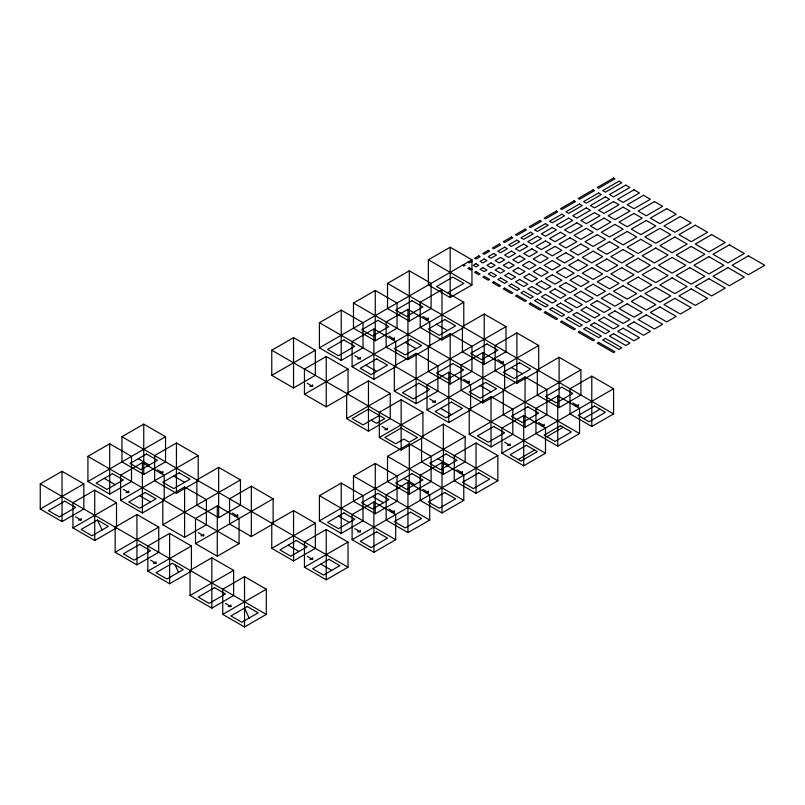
<?xml version="1.0" encoding="UTF-8"?>
<svg xmlns="http://www.w3.org/2000/svg" width="805" height="805" viewBox="0 0 805 805"><rect width="100%" height="100%" fill="white"/><g stroke="black" fill="none" stroke-linecap="round" stroke-linejoin="round"><path stroke-width="1.21" d="M40.25 483.875L62.035 471.297L83.831 483.875L83.831 509.042L62.035 521.62L40.25 509.042L40.25 483.875L266.314 614.396L266.314 589.23L244.529 576.652L222.733 589.23L222.733 614.396L244.529 626.974L266.314 614.396M87.916 456.355L109.701 443.776L131.497 456.355L131.497 481.521L109.701 494.099L87.916 481.521L87.916 456.355L239.075 543.637L239.075 518.47L217.29 505.892L195.504 518.47L195.504 543.637L217.29 556.215L239.075 543.637M121.958 436.702L143.753 424.124L165.538 436.702L165.538 461.859L143.753 474.447L121.958 461.859L121.958 436.702L348.022 567.223L348.022 542.057L326.236 529.479L304.451 542.057L304.451 567.223L326.236 579.801L348.022 567.223M271.768 350.215L293.553 337.637L315.339 350.215L315.339 375.372L293.553 387.95L271.768 375.372L271.768 350.215L497.832 480.736L497.832 455.57L476.037 442.992L454.251 455.57L454.251 480.736L476.037 493.314L497.832 480.736M319.424 322.694L341.219 310.116L363.005 322.694L363.005 347.851L341.219 360.439L319.424 347.851L319.424 322.694L545.498 453.215L545.498 428.049L523.703 415.471L501.918 428.049L501.918 453.215L523.703 465.793L545.498 453.215M353.476 303.042L375.261 290.454L397.056 303.042L397.056 328.199L375.261 340.777L353.476 328.199L353.476 303.042L579.54 433.553L579.54 408.397L557.754 395.819L535.959 408.397L535.959 433.553L557.754 446.141L579.54 433.553M387.517 283.38L409.312 270.802L431.098 283.38L431.098 308.546L409.312 321.125L387.517 308.546L387.517 283.38L613.581 413.901L613.581 388.745L591.796 376.156L570.01 388.745L570.01 413.901L591.796 426.479L613.581 413.901M428.371 259.794L450.166 247.216L471.951 259.794L471.951 284.96L450.166 297.538L428.371 284.96L428.371 259.794L471.951 284.96M40.25 509.042L83.831 483.875M87.916 481.521L165.538 436.702M271.768 375.372L315.339 350.215M319.424 347.851L471.951 259.794M94.728 490.165L72.933 502.743L72.933 527.909L94.728 540.487L116.514 527.909L116.514 502.743L94.728 490.165L94.728 540.487M142.384 462.644L120.599 475.232L120.599 500.388L142.384 512.966L164.18 500.388L164.18 475.232L142.384 462.644L142.384 512.966M176.436 442.992L154.641 455.57L154.641 480.736L176.436 493.314L198.221 480.736L198.221 455.57L176.436 442.992L176.436 493.314M326.236 356.504L304.451 369.082L304.451 394.249L326.236 406.827L348.022 394.249L348.022 369.082L326.236 356.504L326.236 406.827M373.902 328.983L352.107 341.562L352.107 366.728L373.902 379.306L395.688 366.728L395.688 341.562L373.902 328.983L373.902 379.306M407.944 309.331L386.159 321.909L386.159 347.066L407.944 359.654L429.739 347.066L429.739 321.909L407.944 309.331L407.944 359.654M447.439 292.819L463.781 283.38L452.893 277.091L436.541 286.53L463.781 302.257L463.781 327.414L441.995 339.992L420.2 327.414L420.2 302.257L441.995 289.669L441.995 339.992M72.933 527.909L116.514 502.743M120.599 500.388L198.221 455.57M304.451 394.249L348.022 369.082M352.107 366.728L463.781 302.257M97.445 520.04L81.104 529.479L92.001 535.768L108.343 526.339L97.445 520.04L102.054 529.962M136.941 514.536L115.155 527.124L115.155 552.28L136.941 564.858L158.726 552.28L158.726 527.124L136.941 514.536L136.941 564.858M184.607 487.025L162.811 499.603L162.811 524.759L184.607 537.338L206.392 524.759L206.392 499.603L184.607 487.025L184.607 537.338M218.648 467.363L196.863 479.941L196.863 505.107L218.648 517.685L240.443 505.107L240.443 479.941L218.648 467.363L218.648 517.685M368.459 380.876L346.663 393.454L346.663 418.62L368.459 431.198L390.244 418.62L390.244 393.454L368.459 380.876L368.459 431.198M416.115 353.355L394.329 365.943L394.329 391.099L416.115 403.677L437.91 391.099L437.91 365.943L416.115 353.355L416.115 403.677M450.166 333.703L428.371 346.281L428.371 371.447L450.166 384.025L471.951 371.447L471.951 346.281L450.166 333.703L450.166 384.025M484.208 314.051L462.422 326.629L462.422 351.785L484.208 364.363L506.003 351.785L506.003 326.629L484.208 314.051L484.208 364.363M115.155 552.28L158.726 527.124M162.811 524.759L240.443 479.941M346.663 418.62L390.244 393.454M394.329 391.099L506.003 326.629M169.624 533.413L147.838 545.991L147.838 571.148L169.624 583.736L191.419 571.148L191.419 545.991L169.624 533.413L169.624 583.736M251.331 486.24L229.546 498.818L229.546 523.975L251.331 536.553L273.126 523.975L273.126 498.818L251.331 486.24L251.331 536.553M401.142 399.743L379.346 412.331L379.346 437.487L401.142 450.065L422.927 437.487L422.927 412.331L401.142 399.743L401.142 450.065M448.808 372.232L427.012 384.81L427.012 409.966L448.808 422.545L470.593 409.966L470.593 384.81L448.808 372.232L448.808 422.545M482.849 352.57L461.064 365.148L461.064 390.314L482.849 402.892L504.634 390.314L504.634 365.148L482.849 352.57L482.849 402.892M516.89 332.918L495.105 345.496L495.105 370.652L516.89 383.24L538.686 370.652L538.686 345.496L516.89 332.918L516.89 383.24M379.346 415.471L363.005 424.909L352.107 418.62L368.459 409.182L384.8 418.62L376.629 423.339L371.175 420.19M147.838 571.148L191.419 545.991M195.504 543.637L273.126 498.818M379.346 437.487L422.927 412.331M427.012 409.966L538.686 345.496M211.846 557.785L190.05 570.363L190.05 595.529L211.846 608.107L233.631 595.529L233.631 570.363L211.846 557.785L211.846 608.107M293.553 510.612L271.768 523.19L271.768 548.346L293.553 560.934L315.339 548.346L315.339 523.19L293.553 510.612L293.553 560.934M319.424 495.669L341.219 483.091L363.005 495.669L363.005 520.835L341.219 533.413L319.424 520.835L319.424 495.669L395.688 539.702L395.688 514.536L373.902 501.958L352.107 514.536L352.107 539.702L373.902 552.28L395.688 539.702M353.476 476.017L375.261 463.439L397.056 476.017L397.056 501.173L375.261 513.751L353.476 501.173L353.476 476.017L429.739 520.04L429.739 494.884L407.944 482.306L386.159 494.884L386.159 520.04L407.944 532.628L429.739 520.04M387.517 456.355L409.312 443.776L431.098 456.355L431.098 481.521L409.312 494.099L387.517 481.521L387.517 456.355L463.781 500.388L463.781 475.232L441.995 462.644L420.2 475.232L420.2 500.388L441.995 512.966L463.781 500.388M443.354 424.124L421.568 436.702L421.568 461.859L443.354 474.447L465.149 461.859L465.149 436.702L443.354 424.124L443.354 474.447M491.02 396.603L469.235 409.182L469.235 434.348L491.02 446.926L512.805 434.348L512.805 409.182L491.02 396.603L491.02 446.926M525.061 376.951L503.276 389.529L503.276 414.686L525.061 427.264L546.857 414.686L546.857 389.529L525.061 376.951L525.061 427.264M559.113 357.289L537.317 369.867L537.317 395.034L559.113 407.612L580.898 395.034L580.898 369.867L559.113 357.289L559.113 407.612M190.05 595.529L233.631 570.363M271.768 548.346L315.339 523.19M319.424 520.835L465.149 436.702M469.235 434.348L580.898 369.867M222.733 614.396L266.314 589.23M304.451 567.223L348.022 542.057M352.107 539.702L497.832 455.57M501.918 453.215L613.581 388.745M546.857 436.702L563.198 427.264M583.625 418.62L599.967 409.182M518.259 459.504L534.601 450.065M425.654 319.555L428.371 319.555L428.371 317.975M391.602 339.207L394.329 339.207L394.329 337.637M357.561 358.859L360.288 358.859L360.288 357.289M500.549 362.793L503.276 362.793L503.276 361.224M466.508 382.456L469.235 382.456L469.235 380.876M309.895 386.38L312.622 386.38L312.622 384.81M432.456 402.108L435.183 402.108L435.183 400.538M575.454 406.042L578.181 406.042L578.181 404.462M541.413 425.694L544.13 425.694L544.13 424.124M384.8 429.629L387.517 429.629L387.517 428.049M507.361 445.346L510.088 445.346L510.088 443.776M160.094 472.867L162.811 472.867L162.811 471.297M459.695 472.867L462.422 472.867L462.422 471.297M126.043 492.529L128.77 492.529L128.77 490.949M425.654 492.529L428.371 492.529L428.371 490.949M391.602 512.181L394.329 512.181L394.329 510.612M234.99 516.116L237.717 516.116L237.717 514.546M78.377 520.04L81.104 520.04L81.104 518.47M357.561 531.843L360.288 531.843L360.288 530.264M200.948 535.768L203.675 535.768L203.675 534.198M309.895 559.354L312.622 559.354L312.622 557.785M153.282 563.289L156.009 563.289L156.009 561.719M228.187 606.537L230.904 606.537L230.904 604.958M470.593 260.579L471.951 261.363L469.235 262.943L467.866 262.158M463.781 264.513L465.149 265.298L463.781 266.083L462.422 265.298M422.927 316.405L428.371 319.555M436.541 324.264L447.439 330.553M497.832 359.654L503.276 362.793M511.447 367.513L522.344 373.802M572.727 402.892L578.181 406.042M405.227 342.356L416.115 348.646M480.122 385.595L491.02 391.884M388.885 336.057L394.329 339.207M463.781 379.306L469.235 382.456M538.686 422.545L544.13 425.694M354.834 355.719L360.288 358.859M429.739 398.958L435.183 402.108M504.634 442.207L510.088 445.346M365.732 365.148L376.629 371.447M440.627 408.397L451.525 414.686M307.168 383.24L312.622 386.38M382.073 426.479L387.517 429.629M437.91 458.719L448.808 465.008M456.978 469.728L462.422 472.867M403.858 478.371L414.756 484.66M422.927 489.38L428.371 492.529M372.544 496.454L383.432 502.743M388.885 509.042L394.329 512.181M338.492 516.116L349.39 522.405M354.834 528.694L360.288 531.843M173.709 476.017L184.607 482.306M138.299 458.719L149.197 465.008M157.367 469.728L162.811 472.867M232.273 512.966L237.717 516.116M288.11 545.206L298.997 551.495M307.168 556.215L312.622 559.354M320.793 564.074L331.68 570.363M139.668 495.669L150.555 501.958M104.258 478.371L115.155 484.66M123.326 489.38L128.77 492.529M198.221 532.628L203.675 535.768M75.66 516.901L81.104 520.04M150.555 560.139L156.009 563.289M225.46 603.388L230.904 606.537M244.529 608.107L249.127 618.029M175.067 564.858L178.529 572.305M591.796 376.156L591.796 426.479M557.754 395.819L557.754 446.141M523.703 415.471L523.703 465.793M476.037 442.992L476.037 493.314M450.166 247.216L450.166 297.538M441.995 462.644L441.995 512.966M409.312 270.802L409.312 321.125M409.312 443.776L409.312 494.099M407.944 482.306L407.944 532.628M375.261 290.454L375.261 340.777M375.261 463.439L375.261 513.751M373.902 501.958L373.902 552.28M341.219 310.116L341.219 360.439M341.219 483.091L341.219 533.413M326.236 529.479L326.236 579.801M293.553 337.637L293.553 387.95M244.529 576.652L244.529 626.974M217.29 505.892L217.29 556.215M143.753 424.124L143.753 474.447M109.701 443.776L109.701 494.099M62.035 471.297L62.035 521.62M478.764 255.859L474.678 258.224L476.037 259.009L480.122 256.654L478.764 255.859M488.293 250.365L482.849 253.505L484.208 254.289L489.661 251.15L488.293 250.365M499.191 244.066L492.378 248L493.747 248.785L500.549 244.861L499.191 244.066M511.447 236.992L503.276 241.711L504.634 242.496L512.805 237.777L511.447 236.992M525.061 229.133L515.532 234.637L516.89 235.422L526.43 229.918L525.061 229.133M540.044 220.479L529.147 226.769L530.515 227.563L541.413 221.264L540.044 220.479M556.386 211.051L544.13 218.125L545.498 218.91L557.754 211.836L556.386 211.051M574.096 200.827L560.471 208.686L561.84 209.471L575.454 201.612L574.096 200.827M593.154 189.819L578.181 198.463L579.54 199.258L594.523 190.604L593.154 189.819M613.581 178.026L597.24 187.464L598.608 188.249L614.95 178.811L613.581 178.026M64.762 501.173L48.421 510.612L59.318 516.901L75.66 507.462L64.762 501.173M112.428 473.652L96.087 483.091L106.984 489.38L123.326 479.941L112.428 473.652M146.47 454L130.128 463.439L141.026 469.728L157.367 460.289L146.47 454M343.936 339.992L327.595 349.43L338.492 355.719L354.834 346.281L343.936 339.992M377.988 320.34L361.646 329.768L372.544 336.057L388.885 326.629L377.988 320.34M412.029 300.678L395.688 310.116L406.585 316.405L422.927 306.967L412.029 300.678M469.235 267.663L467.866 268.447L470.593 270.017L471.951 269.232L469.235 267.663M476.037 263.728L473.32 265.298L476.037 266.868L478.764 265.298L476.037 263.728M484.208 259.009L480.122 261.363L482.849 262.943L486.934 260.579L484.208 259.009M493.747 253.505L488.293 256.654L491.02 258.224L496.464 255.074L493.747 253.505M504.634 247.216L497.832 251.15L500.549 252.72L507.361 248.785L504.634 247.216M516.89 240.142L508.72 244.861L511.447 246.431L519.617 241.711L516.89 240.142M530.515 232.273L520.976 237.777L523.703 239.357L533.232 233.853L530.515 232.273M545.498 223.629L534.601 229.918L537.317 231.488L548.215 225.199L545.498 223.629M561.84 214.19L549.584 221.264L552.3 222.844L564.557 215.76L561.84 214.19M579.54 203.967L565.925 211.836L568.642 213.406L582.267 205.547L579.54 203.967M598.608 192.969L583.625 201.612L586.352 203.182L601.325 194.538L598.608 192.969M619.035 181.165L602.693 190.604L605.41 192.174L621.752 182.745L619.035 181.165M476.037 271.587L474.678 272.372L478.764 274.736L480.122 273.952L476.037 271.587M482.849 267.663L480.122 269.232L484.208 271.587L486.934 270.017L482.849 267.663M491.02 262.943L486.934 265.298L491.02 267.663L495.105 265.298L491.02 262.943M500.549 257.439L495.105 260.579L499.191 262.943L504.634 259.794L500.549 257.439M511.447 251.15L504.634 255.074L508.72 257.439L515.532 253.505L511.447 251.15M523.703 244.066L515.532 248.785L519.617 251.15L527.788 246.431L523.703 244.066M537.317 236.207L527.788 241.711L531.874 244.066L541.413 238.562L537.317 236.207M552.3 227.563L541.413 233.853L545.498 236.207L556.386 229.918L552.3 227.563M568.642 218.125L556.386 225.199L560.471 227.563L572.727 220.479L568.642 218.125M586.352 207.901L572.727 215.76L576.813 218.125L590.437 210.266L586.352 207.901M605.41 196.893L590.437 205.547L594.523 207.901L609.496 199.258L605.41 196.893M625.837 185.1L609.496 194.538L613.581 196.893L629.933 187.464L625.837 185.1M484.208 276.306L482.849 277.091L488.293 280.241L489.661 279.456L484.208 276.306M491.02 272.372L488.293 273.952L493.747 277.091L496.464 275.521L491.02 272.372M499.191 267.663L495.105 270.017L500.549 273.157L504.634 270.802L499.191 267.663M508.72 262.158L503.276 265.298L508.72 268.447L514.174 265.298L508.72 262.158M519.617 255.859L512.805 259.794L518.259 262.943L525.061 259.009L519.617 255.859M531.874 248.785L523.703 253.505L529.147 256.654L537.317 251.935L531.874 248.785M545.498 240.926L535.959 246.431L541.413 249.57L550.942 244.066L545.498 240.926M560.471 232.273L549.584 238.562L555.027 241.711L565.925 235.422L560.471 232.273M576.813 222.844L564.557 229.918L570.01 233.068L582.267 225.984L576.813 222.844M594.523 212.621L580.898 220.479L586.352 223.629L599.967 215.76L594.523 212.621M613.581 201.612L598.608 210.266L604.052 213.406L619.035 204.762L613.581 201.612M634.018 189.819L617.666 199.258L623.12 202.397L639.462 192.969L634.018 189.819M493.747 281.81L492.378 282.595L499.191 286.53L500.549 285.745L493.747 281.81M500.549 277.876L497.832 279.456L504.634 283.38L507.361 281.81L500.549 277.876M508.72 273.157L504.634 275.521L511.447 279.456L515.532 277.091L508.72 273.157M518.259 267.663L512.805 270.802L519.617 274.736L525.061 271.587L518.259 267.663M529.147 261.363L522.344 265.298L529.147 269.232L535.959 265.298L529.147 261.363M541.413 254.289L533.232 259.009L540.044 262.943L548.215 258.224L541.413 254.289M555.027 246.431L545.498 251.935L552.3 255.859L561.84 250.365L555.027 246.431M570.01 237.777L559.113 244.066L565.925 248L576.813 241.711L570.01 237.777M586.352 228.348L574.096 235.422L580.898 239.357L593.154 232.273L586.352 228.348M604.052 218.125L590.437 225.984L597.24 229.918L610.864 222.059L604.052 218.125M623.12 207.116L608.137 215.76L614.95 219.695L629.933 211.051L623.12 207.116M643.547 195.323L627.206 204.762L634.018 208.686L650.36 199.258L643.547 195.323M145.111 492.529L128.77 501.958L139.668 508.247L156.009 498.818L145.111 492.529M179.163 472.867L162.811 482.306L173.709 488.595L190.05 479.156L179.163 472.867M376.629 358.859L360.288 368.298L371.175 374.587L387.517 365.148L376.629 358.859M410.671 339.207L394.329 348.646L405.227 354.935L421.568 345.496L410.671 339.207M444.712 319.555L428.371 328.983L439.268 335.272L455.61 325.844L444.712 319.555M504.634 288.099L503.276 288.884L511.447 293.604L512.805 292.819L504.634 288.099M511.447 284.165L508.72 285.745L516.89 290.454L519.617 288.884L511.447 284.165M519.617 279.456L515.532 281.81L523.703 286.53L527.788 284.165L519.617 279.456M529.147 273.952L523.703 277.091L531.874 281.81L537.317 278.661L529.147 273.952M540.044 267.663L533.232 271.587L541.413 276.306L548.215 272.372L540.044 267.663M552.3 260.579L544.13 265.298L552.3 270.017L560.471 265.298L552.3 260.579M565.925 252.72L556.386 258.224L564.557 262.943L574.096 257.439L565.925 252.72M580.898 244.066L570.01 250.365L578.181 255.074L589.069 248.785L580.898 244.066M597.24 234.637L584.983 241.711L593.154 246.431L605.41 239.357L597.24 234.637M614.95 224.414L601.325 232.273L609.496 236.992L623.12 229.133L614.95 224.414M634.018 213.406L619.035 222.059L627.206 226.769L642.189 218.125L634.018 213.406M654.445 201.612L638.103 211.051L646.274 215.76L662.616 206.332L654.445 201.612M516.89 295.173L515.532 295.958L525.061 301.462L526.43 300.678L516.89 295.173M523.703 291.249L520.976 292.819L530.515 298.323L533.232 296.753L523.703 291.249M531.874 286.53L527.788 288.884L537.317 294.389L541.413 292.034L531.874 286.53M541.413 281.026L535.959 284.165L545.498 289.669L550.942 286.53L541.413 281.026M552.3 274.736L545.498 278.661L555.027 284.165L561.84 280.241L552.3 274.736M564.557 267.663L556.386 272.372L565.925 277.876L574.096 273.157L564.557 267.663M578.181 259.794L568.642 265.298L578.181 270.802L587.71 265.298L578.181 259.794M593.154 251.15L582.267 257.439L591.796 262.943L602.693 256.654L593.154 251.15M609.496 241.711L597.24 248.785L606.779 254.289L619.035 247.216L609.496 241.711M627.206 231.488L613.581 239.357L623.12 244.861L636.735 236.992L627.206 231.488M646.274 220.479L631.291 229.133L640.82 234.637L655.803 225.984L646.274 220.479M666.701 208.686L650.36 218.125L659.889 223.629L676.23 214.19L666.701 208.686M530.515 303.042L529.147 303.827L540.044 310.116L541.413 309.331L530.515 303.042M537.317 299.108L534.601 300.678L545.498 306.967L548.215 305.397L537.317 299.108M545.498 294.389L541.413 296.753L552.3 303.042L556.386 300.678L545.498 294.389M555.027 288.884L549.584 292.034L560.471 298.323L565.925 295.173L555.027 288.884M565.925 282.595L559.113 286.53L570.01 292.819L576.813 288.884L565.925 282.595M578.181 275.521L570.01 280.241L580.898 286.53L589.069 281.81L578.181 275.521M591.796 267.663L582.267 273.157L593.154 279.456L602.693 273.952L591.796 267.663M606.779 259.009L595.881 265.298L606.779 271.587L617.666 265.298L606.779 259.009M623.12 249.57L610.864 256.654L621.752 262.943L634.018 255.859L623.12 249.57M640.82 239.357L627.206 247.216L638.103 253.505L651.718 245.646L640.82 239.357M659.889 228.348L644.906 236.992L655.803 243.281L670.786 234.637L659.889 228.348M680.316 216.555L663.974 225.984L674.872 232.273L691.213 222.844L680.316 216.555M139.668 544.422L123.326 553.85L134.214 560.139L150.555 550.711L139.668 544.422M418.842 383.24L402.5 392.669L413.398 398.958L429.739 389.529L418.842 383.24M452.893 363.578L436.541 373.017L447.439 379.306L463.781 369.867L452.893 363.578M486.934 343.926L470.593 353.355L481.491 359.654L497.832 350.215L486.934 343.926M545.498 311.686L544.13 312.471L556.386 319.555L557.754 318.76L545.498 311.686M552.3 307.762L549.584 309.331L561.84 316.405L564.557 314.836L552.3 307.762M560.471 303.042L556.386 305.397L568.642 312.471L572.727 310.116L560.471 303.042M570.01 297.538L564.557 300.678L576.813 307.762L582.267 304.612L570.01 297.538M580.898 291.249L574.096 295.173L586.352 302.257L593.154 298.323L580.898 291.249M593.154 284.165L584.983 288.884L597.24 295.958L605.41 291.249L593.154 284.165M606.779 276.306L597.24 281.81L609.496 288.884L619.035 283.38L606.779 276.306M621.752 267.663L610.864 273.952L623.12 281.026L634.018 274.736L621.752 267.663M638.103 258.224L625.837 265.298L638.103 272.372L650.36 265.298L638.103 258.224M655.803 248L642.189 255.859L654.445 262.943L668.059 255.074L655.803 248M674.872 236.992L659.889 245.646L672.145 252.72L687.128 244.066L674.872 236.992M695.299 225.199L678.957 234.637L691.213 241.711L707.555 232.273L695.299 225.199M561.84 321.125L560.471 321.909L574.096 329.768L575.454 328.983L561.84 321.125M568.642 317.19L565.925 318.76L579.54 326.629L582.267 325.059L568.642 317.19M576.813 312.471L572.727 314.836L586.352 322.694L590.437 320.34L576.813 312.471M586.352 306.967L580.898 310.116L594.523 317.975L599.967 314.836L586.352 306.967M597.24 300.678L590.437 304.612L604.052 312.471L610.864 308.546L597.24 300.678M609.496 293.604L601.325 298.323L614.95 306.182L623.12 301.462L609.496 293.604M623.12 285.745L613.581 291.249L627.206 299.108L636.735 293.604L623.12 285.745M638.103 277.091L627.206 283.38L640.82 291.249L651.718 284.96L638.103 277.091M654.445 267.663L642.189 274.736L655.803 282.595L668.059 275.521L654.445 267.663M672.145 257.439L658.53 265.298L672.145 273.157L685.759 265.298L672.145 257.439M691.213 246.431L676.23 255.074L689.845 262.943L704.828 254.289L691.213 246.431M711.64 234.637L695.299 244.066L708.913 251.935L725.255 242.496L711.64 234.637M401.142 428.049L384.8 437.487L395.688 443.776L403.858 439.057L409.312 442.207L417.483 437.487L401.142 428.049M172.351 563.289L156.009 572.727L166.897 579.016L183.248 569.578L172.351 563.289M451.525 402.108L435.183 411.546L446.081 417.835L462.422 408.397L451.525 402.108M485.576 382.456L469.235 391.884L480.122 398.173L496.464 388.745L485.576 382.456M519.617 362.793L503.276 372.232L514.174 378.521L530.515 369.082L519.617 362.793M579.54 331.348L578.181 332.133L593.154 340.777L594.523 339.992L579.54 331.348M586.352 327.414L583.625 328.983L598.608 337.637L601.325 336.057L586.352 327.414M594.523 322.694L590.437 325.059L605.41 333.703L609.496 331.348L594.523 322.694M604.052 317.19L598.608 320.34L613.581 328.983L619.035 325.844L604.052 317.19M614.95 310.901L608.137 314.836L623.12 323.479L629.933 319.555L614.95 310.901M627.206 303.827L619.035 308.546L634.018 317.19L642.189 312.471L627.206 303.827M640.82 295.958L631.291 301.462L646.274 310.116L655.803 304.612L640.82 295.958M655.803 287.315L644.906 293.604L659.889 302.257L670.786 295.958L655.803 287.315M672.145 277.876L659.889 284.96L674.872 293.604L687.128 286.53L672.145 277.876M689.845 267.663L676.23 275.521L691.213 284.165L704.828 276.306L689.845 267.663M708.913 256.654L693.93 265.298L708.913 273.952L723.896 265.298L708.913 256.654M729.34 244.861L712.999 254.289L727.982 262.943L744.323 253.505L729.34 244.861M598.608 342.356L597.24 343.141L613.581 352.57L614.95 351.785L598.608 342.356M605.41 338.422L602.693 339.992L619.035 349.43L621.752 347.851L605.41 338.422M613.581 333.703L609.496 336.057L625.837 345.496L629.933 343.141L613.581 333.703M623.12 328.199L617.666 331.348L634.018 340.777L639.462 337.637L623.12 328.199M634.018 321.909L627.206 325.844L643.547 335.272L650.36 331.348L634.018 321.909M646.274 314.836L638.103 319.555L654.445 328.983L662.616 324.264L646.274 314.836M659.889 306.967L650.36 312.471L666.701 321.909L676.23 316.405L659.889 306.967M674.872 298.323L663.974 304.612L680.316 314.051L691.213 307.762L674.872 298.323M691.213 288.884L678.957 295.958L695.299 305.397L707.555 298.323L691.213 288.884M708.913 278.661L695.299 286.53L711.64 295.958L725.255 288.099L708.913 278.661M727.982 267.663L712.999 276.306L729.34 285.745L744.323 277.091L727.982 267.663M748.409 255.859L732.067 265.298L748.409 274.736L764.75 265.298L748.409 255.859M214.563 587.66L198.221 597.099L209.119 603.388L225.46 593.949L214.563 587.66M296.28 540.487L279.939 549.926L290.826 556.215L307.168 546.776L296.28 540.487M343.936 512.966L327.595 522.405L338.492 528.694L354.834 519.255L343.936 512.966M377.988 493.314L361.646 502.743L372.544 509.042L388.885 499.603L377.988 493.314M412.029 473.652L395.688 483.091L406.585 489.38L422.927 479.941L412.029 473.652M446.081 454L429.739 463.439L440.627 469.728L456.978 460.289L446.081 454M493.747 426.479L477.405 435.918L488.293 442.207L504.634 432.768L493.747 426.479M527.788 406.827L511.447 416.255L522.344 422.545L538.686 413.116L527.788 406.827M561.84 387.165L545.498 396.603L556.386 402.892L572.727 393.454L561.84 387.165M247.246 606.537L230.904 615.966L241.802 622.255L258.143 612.826L247.246 606.537M328.963 559.354L312.622 568.793L323.509 575.082L339.851 565.643L328.963 559.354M376.629 531.843L360.288 541.272L371.175 547.561L387.517 538.132L376.629 531.843M410.671 512.181L394.329 521.62L405.227 527.909L421.568 518.47L410.671 512.181M444.712 492.529L428.371 501.958L439.268 508.247L455.61 498.818L444.712 492.529M478.764 472.867L462.422 482.306L473.32 488.595L489.661 479.156L478.764 472.867M526.43 445.346L510.088 454.785L520.976 461.074L537.317 451.645L526.43 445.346M560.471 425.694L544.13 435.133L555.027 441.422L571.369 431.983L560.471 425.694M594.523 406.042L578.181 415.471L589.069 421.76L605.41 412.331L594.523 406.042"/></g></svg>
